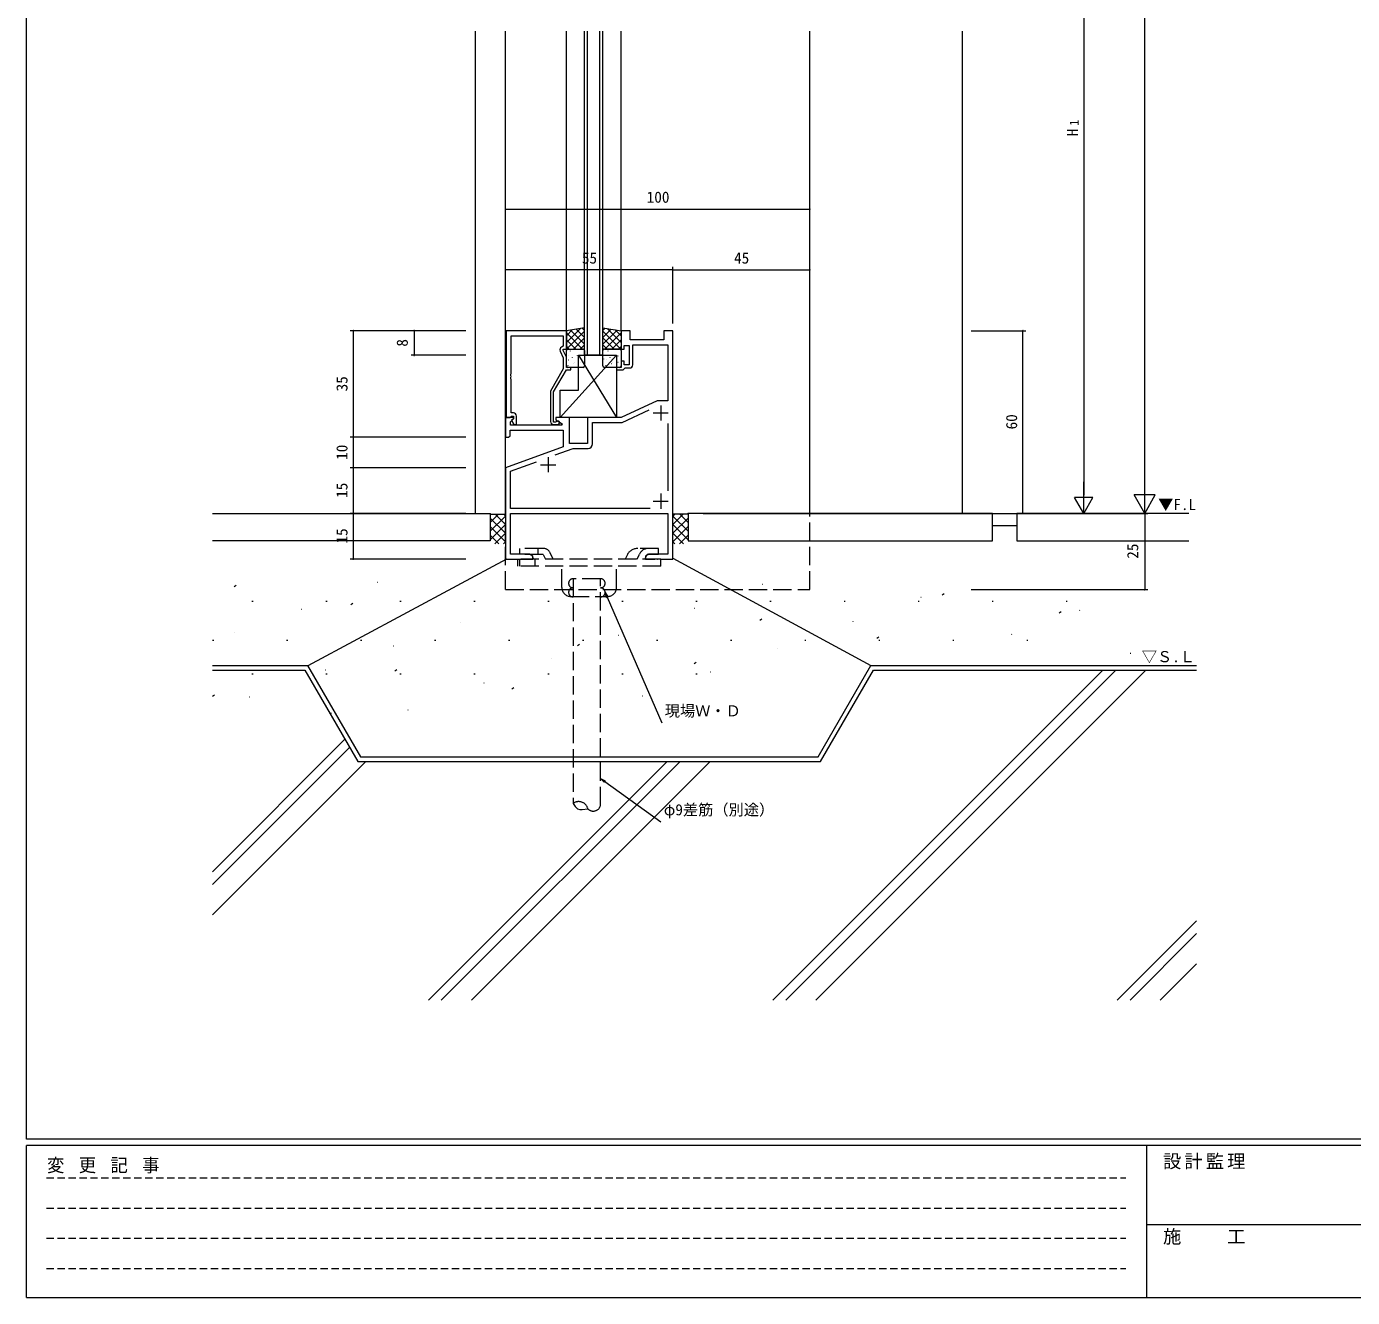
# Model space of a CAD drawing. Units: millimetres, scale not verified. Extents: x -594 to 539, y -420 to 386.
# Drawn here: x -590 to -154.4, y -420 to -2.3 of the extents above; entities that cross this region are included whole.
import ezdxf
from ezdxf.enums import TextEntityAlignment as Align

# ---------------------------------------------------------------- set-up
doc = ezdxf.new("R2010")
doc.units = ezdxf.units.MM
doc.header["$LTSCALE"] = 2
doc.linetypes.add('DASHED1', pattern=[1.8, 1.2, -0.6])
doc.linetypes.add('DASHED3', pattern=[4, 3, -1])
for name, color, linetype, lineweight in [('0-1_YKK_ZWAK', 7, 'Continuous', 9), ('0-3_YKK_12', 2, 'Continuous', 9), ('0-4_YSS_K', 3, 'Continuous', 9), ('0-5_YKK_D', 6, 'Continuous', 9), ('0-6_YKK_13', 4, 'Continuous', 9), ('0-7_YKK_11', 7, 'Continuous', 9)]:
    doc.layers.add(name, color=color, linetype=linetype, lineweight=lineweight)
doc.layers.add('0-2_USER1', color=7, linetype='Continuous')
doc.styles.add('ＭＳ ゴシック', font='')
doc.styles.get('ＭＳ ゴシック').set_extended_font_data('MS Gothic')

msp = doc.modelspace()

# ---------------------------------------------------------------- linework, layer by layer
at = {"layer": '0-1_YKK_ZWAK'}
for p, q in [((-590, -368), (-590, 382)), ((510, -368), (-590, -368)), ((-590, -420), (-590, -370)), ((456, -370), (-590, -370)), ((-222, -370), (-222, -420)), ((-222, -395.999), (-38, -395.999)), ((-590, -420), (456, -420))]:
    msp.add_line(p, q, dxfattribs=at)
at = {"layer": '0-1_YKK_ZWAK', "linetype": 'DASHED1'}
for p, q in [((-583.43, -380.732), (-228.87, -380.732)), ((-583.43, -390.63), (-228.87, -390.63)), ((-583.43, -400.528), (-228.87, -400.528)), ((-583.43, -410.426), (-228.87, -410.426))]:
    msp.add_line(p, q, dxfattribs=at)
at = {"layer": '0-3_YKK_12'}
for p, q in [((-432.648, -162.338), (-432.648, -3.838)), ((-412.648, -102.338), (-412.648, -3.838)), ((-406.648, -110.338), (-406.648, -3.838)), ((-405.648, -110.338), (-405.648, -3.838)), ((-401.648, -110.338), (-401.648, -3.838)), ((-400.648, -110.338), (-400.648, -3.838)), ((-394.648, -102.338), (-394.648, -3.838)), ((-332.648, -162.338), (-332.648, -3.838)), ((-400.648, -110.338), (-406.648, -110.338)), ((-367.647, -162.338), (-279.549, -162.338))]:
    msp.add_line(p, q, dxfattribs=at)
at = {"layer": '0-3_YKK_12', "linetype": 'DASHED3'}
for p, q in [((-432.648, -187.338), (-432.648, -162.338)), ((-332.648, -187.338), (-332.648, -162.338)), ((-432.648, -187.338), (-332.648, -187.338))]:
    msp.add_line(p, q, dxfattribs=at)
at = {"layer": '0-4_YSS_K'}
for p, q in [((-442.648, -3.838), (-442.648, -162.338)), ((-282.648, -3.838), (-282.648, -162.338)), ((-528.908, -162.338), (-437.648, -162.338)), ((-437.648, -162.338), (-437.648, -171.338)), ((-437.648, -162.539), (-437.548, -162.439)), ((-437.648, -165.368), (-434.919, -162.638)), ((-437.648, -168.196), (-432.648, -163.196)), ((-437.648, -163.853), (-432.648, -168.853)), ((-436.035, -162.638), (-432.648, -166.025)), ((-433.206, -162.638), (-432.648, -163.196)), ((-377.089, -162.638), (-377.647, -163.196)), ((-374.261, -162.638), (-377.647, -166.025)), ((-372.647, -168.196), (-377.647, -163.196)), ((-372.647, -163.853), (-377.647, -168.853)), ((-372.647, -165.368), (-375.377, -162.638)), ((-372.647, -162.539), (-372.748, -162.439)), ((-372.647, -162.338), (-372.647, -171.338)), ((-272.647, -162.338), (-372.647, -162.338)), ((-272.647, -171.338), (-272.647, -162.338)), ((-264.647, -162.338), (-264.647, -171.338)), ((-208.126, -162.338), (-264.647, -162.338)), ((-437.648, -171.025), (-432.648, -166.025)), ((-437.648, -166.681), (-432.648, -171.681)), ((-437.648, -169.51), (-434.82, -172.338)), ((-436.134, -172.338), (-432.648, -168.853)), ((-372.647, -171.025), (-377.647, -166.025)), ((-372.647, -166.681), (-377.647, -171.681)), ((-374.162, -172.338), (-377.647, -168.853)), ((-372.647, -169.51), (-375.476, -172.338)), ((-272.647, -166.338), (-264.647, -166.338)), ((-437.648, -171.338), (-528.908, -171.338)), ((-433.305, -172.338), (-432.648, -171.681)), ((-376.99, -172.338), (-377.647, -171.681)), ((-372.647, -171.338), (-272.647, -171.338)), ((-264.647, -171.338), (-208.126, -171.338)), ((-432.348, -177.338), (-497.581, -212.456)), ((-377.648, -177.038), (-312.648, -212.338)), ((-521.833, -186.339), (-521.166, -185.897)), ((-474.689, -184.952), (-474.613, -184.925)), ((-348.219, -185.622), (-348.143, -185.595)), ((-515.988, -191.124), (-515.588, -191.124)), ((-491.668, -191.124), (-491.268, -191.124)), ((-467.348, -191.124), (-466.948, -191.124)), ((-443.028, -191.124), (-442.628, -191.124)), ((-418.708, -191.124), (-418.308, -191.124)), ((-394.388, -191.124), (-393.988, -191.124)), ((-370.068, -191.124), (-369.668, -191.124)), ((-345.748, -191.124), (-345.348, -191.124)), ((-321.428, -191.124), (-321.028, -191.124)), ((-297.108, -191.124), (-296.708, -191.124)), ((-296.145, -189.909), (-296.069, -189.883)), ((-289.166, -189.052), (-288.499, -188.611)), ((-272.788, -191.124), (-272.388, -191.124)), ((-248.468, -191.124), (-248.068, -191.124)), ((-499.65, -193.791), (-499.574, -193.765)), ((-483.411, -192.251), (-482.744, -191.809)), ((-370.541, -193.527), (-370.465, -193.5)), ((-250.744, -194.964), (-250.077, -194.523)), ((-244.071, -194.197), (-243.995, -194.17)), ((-447.576, -198.079), (-447.5, -198.052)), ((-349.101, -197.38), (-348.434, -196.939)), ((-318.467, -197.814), (-318.391, -197.787)), ((-528.908, -204.044), (-528.508, -204.044)), ((-521.595, -201.562), (-521.519, -201.536)), ((-504.588, -204.044), (-504.188, -204.044)), ((-480.268, -204.044), (-479.868, -204.044)), ((-455.948, -204.044), (-455.548, -204.044)), ((-431.628, -204.044), (-431.228, -204.044)), ((-407.308, -204.044), (-406.908, -204.044)), ((-395.502, -202.366), (-395.426, -202.339)), ((-382.988, -204.044), (-382.588, -204.044)), ((-358.668, -204.044), (-358.268, -204.044)), ((-334.348, -204.044), (-333.948, -204.044)), ((-310.68, -203.292), (-310.013, -202.851)), ((-310.028, -204.044), (-309.628, -204.044)), ((-285.708, -204.044), (-285.308, -204.044)), ((-266.393, -202.101), (-266.317, -202.074)), ((-261.388, -204.044), (-260.988, -204.044)), ((-469.521, -205.85), (-469.445, -205.823)), ((-409.037, -205.708), (-408.37, -205.267)), ((-343.428, -206.653), (-343.352, -206.626)), ((-227.383, -208.316), (-227.183, -208.316)), ((-417.446, -210.137), (-417.371, -210.11)), ((-370.616, -211.62), (-369.948, -211.179)), ((-515.988, -215.044), (-515.588, -215.044)), ((-491.842, -213.754), (-491.767, -213.727)), ((-491.668, -215.044), (-491.268, -215.044)), ((-468.973, -214.036), (-468.305, -213.595)), ((-467.348, -215.044), (-466.948, -215.044)), ((-443.028, -215.044), (-442.628, -215.044)), ((-418.708, -215.044), (-418.308, -215.044)), ((-394.388, -215.044), (-393.988, -215.044)), ((-370.068, -215.044), (-369.668, -215.044)), ((-365.373, -214.424), (-365.297, -214.397)), ((-344.828, -322.273), (-236.393, -213.838)), ((-340.585, -322.273), (-232.151, -213.838)), ((-330.686, -322.273), (-222.251, -213.838)), ((-528.908, -222.364), (-528.241, -221.923)), ((-439.768, -218.041), (-439.693, -218.015)), ((-430.551, -219.948), (-429.884, -219.507)), ((-516.803, -222.593), (-516.728, -222.567)), ((-387.694, -222.329), (-387.619, -222.302)), ((-490.016, -227.964), (-489.82, -227.835)), ((-464.729, -226.881), (-464.654, -226.854)), ((-528.908, -280.079), (-485.394, -236.564)), ((-528.908, -284.322), (-483.841, -239.254)), ((-528.908, -294.221), (-478.525, -243.838)), ((-457.965, -322.273), (-379.53, -243.838)), ((-453.722, -322.273), (-375.288, -243.838)), ((-443.823, -322.273), (-365.388, -243.838)), ((-231.691, -322.273), (-205.601, -296.183)), ((-227.448, -322.273), (-205.601, -300.426)), ((-217.549, -322.273), (-205.601, -310.326))]:
    msp.add_line(p, q, dxfattribs=at)
at = {"layer": '0-4_YSS_K', "linetype": 'DASHED3'}
for p, q in [((-410.407, -183.803), (-410.407, -257.65)), ((-401.406, -183.803), (-410.407, -183.803)), ((-401.406, -258.21), (-401.406, -183.803))]:
    msp.add_line(p, q, dxfattribs=at)
at = {"layer": '0-4_YSS_K'}
for points in [[(-437.648, -162.338), (-437.348, -162.638), (-432.648, -162.638)], [(-372.647, -162.338), (-372.947, -162.638), (-377.647, -162.638)], [(-528.908, -212.338), (-497.648, -212.338), (-480.328, -242.338), (-329.969, -242.338), (-312.648, -212.338), (-205.601, -212.338)], [(-528.908, -213.838), (-498.514, -213.838), (-481.194, -243.838), (-329.103, -243.838), (-311.782, -213.838), (-205.601, -213.838)], [(-410.407, -257.65), (-409.748, -258.649), (-408.967, -259.39), (-408.241, -259.651), (-407.411, -259.694), (-405.579, -259.417)]]:
    msp.add_lwpolyline(points, dxfattribs=at)
at = {"layer": '0-4_YSS_K', "linetype": 'DASHED3'}
for centre, radius, start, end in [((-410.407, -185.303), 1.5, 90, 270), ((-410.407, -188.303), 1.5, 90, 270), ((-401.406, -185.303), 1.5, 270, 90), ((-401.406, -188.303), 1.5, 270, 90), ((-408.582, -260.142), 3.089, 13.5804, 126.22307), ((-403.816, -257.696), 2.464, 224.30283, 347.96564)]:
    msp.add_arc(centre, radius, start, end, dxfattribs=at)
at = {"layer": '0-5_YKK_D'}
for p, q in [((-222.648, -155.338), (-222.648, 210.662)), ((-242.648, 84.162), (-242.648, -156.338)), ((-432.652, -62.338), (-332.655, -62.338)), ((-377.647, -82.338), (-432.647, -82.338)), ((-377.648, -99.923), (-377.648, -81.338)), ((-377.648, -82.338), (-332.648, -82.338)), ((-377.647, -99.923), (-377.647, -81.338)), ((-332.648, -99.923), (-332.648, -81.338)), ((-445.648, -102.338), (-483.648, -102.338)), ((-482.648, -102.338), (-482.648, -137.338)), ((-445.648, -102.338), (-463.648, -102.338)), ((-462.648, -102.338), (-462.648, -110.34)), ((-279.648, -102.338), (-261.648, -102.338)), ((-262.648, -162.338), (-262.648, -102.338)), ((-445.648, -110.34), (-463.648, -110.34)), ((-445.648, -137.338), (-483.648, -137.338)), ((-445.648, -137.338), (-483.648, -137.338)), ((-482.648, -137.338), (-482.648, -147.338)), ((-445.648, -147.338), (-483.648, -147.338)), ((-445.648, -147.338), (-483.648, -147.338)), ((-482.648, -147.338), (-482.648, -162.338)), ((-242.648, -162.338), (-242.648, -151.946)), ((-222.648, -162.338), (-222.648, -150.214)), ((-222.648, -162.338), (-226.148, -156.276)), ((-219.148, -156.276), (-226.148, -156.276)), ((-222.648, -162.338), (-219.148, -156.276)), ((-242.648, -162.338), (-245.648, -157.142)), ((-239.648, -157.142), (-245.648, -157.142)), ((-242.648, -162.338), (-239.648, -157.142)), ((-445.648, -162.338), (-483.648, -162.338)), ((-445.648, -162.338), (-483.648, -162.338)), ((-482.648, -162.338), (-482.648, -177.338)), ((-279.648, -162.338), (-261.648, -162.338)), ((-279.648, -162.338), (-241.648, -162.338)), ((-279.648, -162.338), (-221.648, -162.338)), ((-222.648, -162.338), (-222.648, -187.338)), ((-445.648, -177.338), (-483.648, -177.338)), ((-399.906, -188.303), (-398.97, -189.75)), ((-399.49, -189.976), (-398.97, -189.75)), ((-399.23, -189.863), (-381.315, -231.158)), ((-279.648, -187.338), (-221.648, -187.338)), ((-401.406, -249.403), (-399.861, -250.166)), ((-400.192, -250.626), (-399.861, -250.166)), ((-400.027, -250.396), (-381.631, -263.648))]:
    msp.add_line(p, q, dxfattribs=at)
for points in [[(-399.49, -189.976), (-399.906, -188.303), (-398.97, -189.75)], [(-400.192, -250.626), (-401.406, -249.403), (-399.861, -250.166)]]:
    msp.add_lwpolyline(points, close=True, dxfattribs=at)
for centre, start, end in [((-432.652, -62.338), 0, 180), ((-432.652, -62.338), 180, 0), ((-332.655, -62.338), 0, 180), ((-332.655, -62.338), 180, 0), ((-432.647, -82.338), 0, 180), ((-432.647, -82.338), 180, 0), ((-377.648, -82.338), 0, 180), ((-377.648, -82.338), 180, 0), ((-377.647, -82.338), 0, 180), ((-377.647, -82.338), 180, 0), ((-332.648, -82.338), 0, 180), ((-332.648, -82.338), 180, 0), ((-482.648, -102.338), 90, 270), ((-482.648, -102.338), 270, 90), ((-462.648, -102.338), 90, 270), ((-462.648, -102.338), 270, 90), ((-262.648, -102.338), 90, 270), ((-262.648, -102.338), 270, 90), ((-462.648, -110.34), 90, 270), ((-462.648, -110.34), 270, 90), ((-482.648, -137.338), 90, 270), ((-482.648, -137.338), 90, 270), ((-482.648, -137.338), 270, 90), ((-482.648, -137.338), 270, 90), ((-482.648, -147.338), 90, 270), ((-482.648, -147.338), 90, 270), ((-482.648, -147.338), 270, 90), ((-482.648, -147.338), 270, 90), ((-482.648, -162.338), 90, 270), ((-482.648, -162.338), 90, 270), ((-482.648, -162.338), 270, 90), ((-482.648, -162.338), 270, 90), ((-262.648, -162.338), 90, 270), ((-262.648, -162.338), 270, 90), ((-482.648, -177.338), 90, 270), ((-482.648, -177.338), 270, 90), ((-222.648, -187.338), 90, 270), ((-222.648, -187.338), 270, 90)]:
    msp.add_arc(centre, 0.106, start, end, dxfattribs=at)
at = {"layer": '0-6_YKK_13'}
for p, q in [((-408.025, -101.568), (-412.648, -106.191)), ((-410.719, -102.017), (-412.648, -103.946)), ((-412.648, -103.004), (-407.314, -108.338)), ((-406.648, -102.436), (-412.55, -108.338)), ((-411.295, -102.113), (-406.648, -106.759)), ((-409.37, -101.792), (-406.648, -104.514)), ((-407.446, -101.471), (-406.648, -102.269)), ((-399.851, -101.471), (-400.648, -102.269)), ((-397.927, -101.792), (-400.648, -104.514)), ((-396.002, -102.113), (-400.648, -106.759)), ((-400.648, -102.436), (-394.747, -108.338)), ((-394.648, -103.004), (-399.983, -108.338)), ((-399.272, -101.568), (-394.648, -106.191)), ((-396.578, -102.017), (-394.648, -103.946)), ((-412.648, -105.249), (-409.559, -108.338)), ((-412.648, -107.494), (-411.804, -108.338)), ((-412.648, -113.838), (-412.648, -108.838)), ((-412.148, -108.338), (-407.148, -108.338)), ((-406.648, -104.682), (-410.305, -108.338)), ((-410.021, -108.433), (-410.015, -108.441)), ((-409.337, -108.527), (-409.293, -108.551)), ((-406.648, -106.927), (-408.06, -108.338)), ((-406.648, -108.838), (-406.648, -113.838)), ((-400.648, -104.682), (-396.992, -108.338)), ((-400.648, -106.927), (-399.237, -108.338)), ((-400.648, -113.838), (-400.648, -108.838)), ((-400.148, -108.338), (-395.148, -108.338)), ((-394.648, -105.249), (-397.738, -108.338)), ((-397.621, -108.433), (-397.615, -108.441)), ((-396.937, -108.527), (-396.893, -108.551)), ((-394.648, -107.494), (-395.493, -108.338)), ((-394.648, -108.838), (-394.648, -113.838)), ((-396.148, -110.34), (-414.648, -130.838)), ((-412.012, -111.83), (-411.966, -111.918)), ((-411.841, -110.416), (-411.834, -110.423)), ((-411.414, -108.959), (-411.37, -108.983)), ((-410.771, -111.151), (-410.727, -111.175)), ((-410.179, -113.04), (-410.136, -113.064)), ((-409.866, -112.621), (-409.859, -112.628)), ((-409.123, -110.305), (-409.076, -110.394)), ((-408.746, -110.416), (-408.702, -110.44)), ((-408.648, -110.34), (-396.148, -130.838)), ((-408.648, -121.838), (-408.648, -110.34)), ((-408.648, -110.34), (-396.148, -110.34)), ((-408.103, -112.608), (-408.059, -112.632)), ((-408.08, -110.601), (-408.073, -110.608)), ((-406.669, -109.984), (-406.648, -109.996)), ((-400.447, -111.583), (-400.403, -111.607)), ((-399.612, -111.83), (-399.566, -111.918)), ((-399.441, -110.416), (-399.434, -110.423)), ((-399.014, -108.959), (-398.97, -108.983)), ((-398.371, -111.151), (-398.327, -111.175)), ((-397.779, -113.04), (-397.736, -113.064)), ((-397.466, -112.621), (-397.459, -112.628)), ((-396.723, -110.305), (-396.676, -110.394)), ((-396.346, -110.416), (-396.302, -110.44)), ((-396.148, -110.34), (-396.148, -130.838)), ((-395.703, -112.608), (-395.659, -112.632)), ((-395.68, -110.601), (-395.673, -110.608)), ((-412.204, -113.774), (-412.16, -113.799)), ((-407.148, -114.338), (-412.148, -114.338)), ((-395.148, -114.338), (-400.148, -114.338)), ((-399.804, -113.774), (-399.76, -113.799)), ((-414.648, -121.838), (-408.648, -121.838)), ((-414.648, -130.838), (-414.648, -121.838)), ((-396.148, -130.838), (-414.648, -130.838))]:
    msp.add_line(p, q, dxfattribs=at)
at = {"layer": '0-6_YKK_13', "linetype": 'DASHED3'}
for p, q in [((-420.244, -173.838), (-427.898, -173.838)), ((-427.898, -175.838), (-427.898, -173.838)), ((-421.898, -175.838), (-421.898, -173.838)), ((-382.398, -173.838), (-389.183, -173.838)), ((-382.398, -175.838), (-382.398, -173.838)), ((-428.648, -177.338), (-428.648, -179.638)), ((-381.648, -177.338), (-428.648, -177.338)), ((-420.263, -175.838), (-427.898, -175.838)), ((-427.898, -179.638), (-427.898, -177.338)), ((-424.148, -175.838), (-423.424, -177.338)), ((-422.899, -179.638), (-422.899, -177.338)), ((-420.263, -175.838), (-419.539, -177.338)), ((-416.985, -177.338), (-417.992, -175.251)), ((-392.683, -176.035), (-393.312, -177.338)), ((-389.427, -177.338), (-388.637, -175.704)), ((-386.873, -177.338), (-386.148, -175.838)), ((-382.398, -175.838), (-386.148, -175.838)), ((-381.648, -179.638), (-381.648, -177.338)), ((-381.648, -179.638), (-428.648, -179.638)), ((-414.148, -186.638), (-414.148, -179.638)), ((-396.148, -186.638), (-396.148, -179.638)), ((-411.148, -189.638), (-399.148, -189.638))]:
    msp.add_line(p, q, dxfattribs=at)
at = {"layer": '0-6_YKK_13'}
for points in [[(-406.648, -101.338), (-412.648, -102.338), (-412.648, -108.338), (-406.648, -108.338)], [(-400.648, -101.338), (-394.648, -102.338), (-394.648, -108.338), (-400.648, -108.338)]]:
    msp.add_lwpolyline(points, close=True, dxfattribs=at)
for centre, start, end in [((-412.148, -108.838), 90, 180), ((-407.148, -108.838), 0, 90), ((-400.148, -108.838), 90, 180), ((-395.148, -108.838), 0, 90), ((-412.148, -113.838), 180, 270), ((-407.148, -113.838), 270, 0), ((-400.148, -113.838), 180, 270), ((-395.148, -113.838), 270, 0)]:
    msp.add_arc(centre, 0.5, start, end, dxfattribs=at)
at = {"layer": '0-6_YKK_13', "linetype": 'DASHED3'}
for centre, radius, start, end in [((-420.244, -176.338), 2.5, 25.76926, 90), ((-389.183, -177.725), 3.886, 90, 154.23073), ((-385.666, -177.138), 3.3, 90, 154.23073), ((-411.148, -186.638), 3, 180, 270), ((-399.148, -186.638), 3, 270, 0)]:
    msp.add_arc(centre, radius, start, end, dxfattribs=at)
at = {"layer": '0-7_YKK_11'}
for p, q in [((-384.148, -129.338), (-379.148, -129.338)), ((-381.648, -126.838), (-381.648, -131.838)), ((-416.85, -133.138), (-415.45, -133.138)), ((-379.278, -132.752), (-379.278, -154.925)), ((-421.148, -146.338), (-416.148, -146.338)), ((-418.648, -143.838), (-418.648, -148.838)), ((-381.648, -155.838), (-381.648, -160.838)), ((-385.062, -160.708), (-431.018, -160.708)), ((-384.148, -158.338), (-379.148, -158.338))]:
    msp.add_line(p, q, dxfattribs=at)
for points in [[(-432.45, -102.338), (-432.45, -130.838), (-431.12, -130.838), (-430.82, -130.538), (-430.62, -130.338), (-430.05, -130.338), (-430.05, -131.265), (-430.623, -131.838), (-429.873, -133.138), (-429.05, -133.138), (-429.05, -130.338)], [(-415.949, -132.205), (-416.198, -132.338), (-416.85, -132.338), (-416.85, -122.413), (-412.65, -115.138), (-411.15, -115.138), (-411.15, -114.338), (-412.65, -114.338), (-412.65, -110.983), (-413.65, -108.838), (-413.65, -108.338), (-412.65, -108.338), (-412.65, -102.338), (-432.45, -102.338)], [(-430.05, -129.338), (-430.82, -129.338), (-430.82, -118.297), (-430.94, -118.113), (-430.94, -117.563), (-430.82, -117.38), (-430.82, -117.297), (-430.94, -117.113), (-430.94, -116.563), (-430.82, -116.38), (-430.82, -103.968), (-413.65, -103.968), (-413.65, -107.338), (-414.277, -107.7)], [(-377.648, -177.338), (-377.648, -102.338), (-380.648, -102.338), (-380.648, -105.338), (-391.648, -105.338), (-391.648, -102.338), (-394.648, -102.338), (-394.648, -108.338), (-393.648, -108.338), (-393.648, -107.138), (-392.048, -107.138), (-392.048, -113.538), (-393.648, -113.538), (-393.648, -112.338), (-394.648, -112.338), (-394.648, -114.338), (-396.148, -114.338), (-396.148, -115.138), (-393.948, -115.138), (-393.648, -114.838), (-393.348, -114.538), (-391.848, -114.538)], [(-390.848, -113.538), (-390.848, -106.968), (-379.278, -106.968), (-379.278, -125.338), (-382.854, -125.338), (-394.648, -130.838), (-405.648, -130.838), (-405.648, -139.338), (-411.648, -139.338), (-411.648, -130.838), (-416.148, -130.838), (-416.148, -131.638), (-413.983, -132.888), (-414.104, -133.338), (-431.018, -133.338), (-431.018, -132.233), (-430.012, -131.226), (-430.173, -130.838), (-432.648, -130.838), (-432.648, -137.338), (-431.648, -137.338), (-431.148, -136.838), (-431.148, -134.968), (-413.648, -134.968), (-413.648, -140.423), (-432.648, -147.338), (-432.648, -177.338), (-423.648, -177.338), (-423.648, -176.338), (-424.74, -175.708), (-431.018, -175.708), (-431.018, -162.338), (-379.278, -162.338), (-379.278, -175.708), (-385.557, -175.708), (-386.648, -176.338), (-386.648, -177.338), (-383.607, -177.338), (-383.423, -177.218), (-382.873, -177.218)], [(-414.683, -108.989), (-413.65, -111.204), (-413.65, -114.87), (-417.85, -122.145), (-417.85, -132.138)], [(-404.018, -139.468), (-404.018, -132.468), (-394.287, -132.468), (-385.417, -128.332)], [(-416.328, -143.133), (-410.381, -140.968), (-405.518, -140.968)], [(-385.062, -160.708), (-431.018, -160.708), (-431.018, -148.48), (-422.486, -145.374)], [(-382.873, -177.218), (-382.69, -177.338), (-382.607, -177.338), (-382.423, -177.218), (-381.873, -177.218), (-381.69, -177.338), (-377.648, -177.338)]]:
    msp.add_lwpolyline(points, dxfattribs=at)
for centre, radius, start, end in [((-413.777, -108.566), 1, 120.00002, 205.00002), ((-391.848, -113.538), 1, 270, 359.99998), ((-430.05, -130.338), 1, 0, 89.99998), ((-416.85, -132.138), 1, 180, 269.99998), ((-415.45, -132.538), 0.6, 270.00002, 146.25102), ((-405.518, -139.468), 1.5, 270, 359.99998)]:
    msp.add_arc(centre, radius, start, end, dxfattribs=at)

# ---------------------------------------------------------------- texts
at = {"layer": '0-1_YKK_ZWAK', "char_height": 4.399, "attachment_point": 7, "style": 'ＭＳ ゴシック'}
for s, insert in [('\\T1.22;\\W0.95;変\\~更\\~記\\~事', (-583.265, -379.209)), ('\\T1.17;設計監理', (-216.615, -377.904)), ('\\T1.17;施\u3000\u3000工', (-216.615, -402.649))]:
    msp.add_mtext(s, dxfattribs=dict(at, insert=insert))
at = {"layer": '0-2_USER1', "color": 4, "style": 'ＭＳ ゴシック'}
for s, p in [('▼F.L', (-218.228, -162.338)), ('▽Ｓ.Ｌ', (-223.606, -212.338))]:
    msp.add_text(s, height=3.666, dxfattribs=at).set_placement(p, align=Align.BOTTOM_LEFT)
at = {"layer": '0-5_YKK_D', "color": 4, "style": 'ＭＳ ゴシック'}
for s, height, p in [('1', 2.933, (-243.448, -34.963)), ('H', 3.666, (-243.448, -38.413)), ('8', 3.666, (-463.648, -107.539)), ('35', 3.666, (-483.448, -122.238)), ('60', 3.666, (-263.448, -134.738)), ('10', 3.666, (-483.448, -144.738)), ('15', 3.666, (-483.448, -157.238)), ('15', 3.666, (-483.448, -172.238)), ('25', 3.666, (-223.648, -177.238))]:
    msp.add_text(s, height=height, rotation=90, dxfattribs=at).set_placement(p, align=Align.BOTTOM_LEFT)
for s, p in [('100', (-386.254, -61.338)), ('55', (-407.547, -81.338)), ('45', (-357.548, -81.338)), ('現場Ｗ・Ｄ', (-380.315, -230.158)), ('φ9差筋（別途）', (-380.631, -262.648))]:
    msp.add_text(s, height=3.666, dxfattribs=at).set_placement(p, align=Align.BOTTOM_LEFT)

doc.saveas('drawing.dxf')
